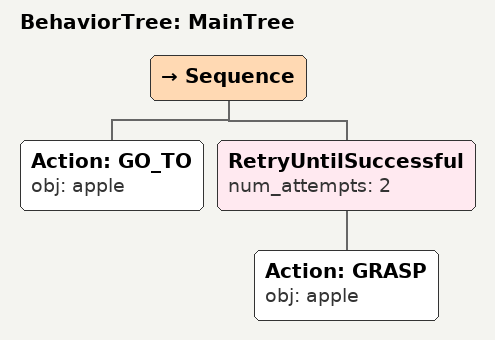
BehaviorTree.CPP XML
<root main_tree_to_execute="MainTree">
  <BehaviorTree ID="MainTree">
    <Sequence>
      <!-- Go to apple -->
      <Action ID="GO_TO" obj="apple" />
      <!-- Retry GRASP apple up to 2 attempts -->
      <RetryUntilSuccessful num_attempts="2">
        <!-- Grasp apple -->
        <Action ID="GRASP" obj="apple" />
      </RetryUntilSuccessful>
    </Sequence>
  </BehaviorTree>
</root>
